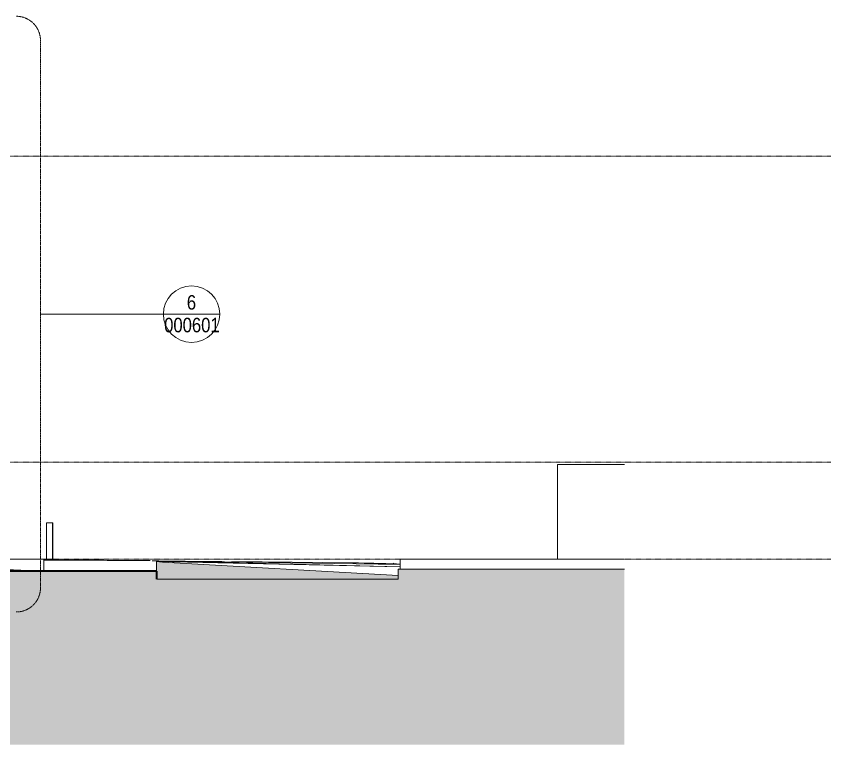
# Model space of a CAD drawing. Header units: millimetres. Extents: x 900982 to 1200730, y -305 to 27743.
# Drawn here: x 1022503 to 1042698, y 592 to 18668 of the extents above; entities that cross this region are included whole.
import ezdxf

# ---------------------------------------------------------------- set-up
doc = ezdxf.new("R2010")
doc.units = ezdxf.units.MM
doc.linetypes.add('AEC_Center', pattern=[24, 12, -4, 4, -4])
doc.linetypes.add('AEC_Double Dash', pattern=[39, 15, -4, 6, -4, 6, -4])
for name, color, linetype, lineweight in [('A-ANNO-SYMB', 150, 'Continuous', 5), ('A-DETL', 90, 'Continuous', 18), ('A-DETL-GENF', 92, 'Continuous', 5), ('A-FLOR', 192, 'Continuous', 5), ('A-FLOR-LEVL', 51, 'Continuous', 5), ('A-FLOR-PATT', 8, 'Continuous', 15), ('A-GENM', 13, 'Continuous', 5), ('C-TOPO', 7, 'Continuous', 5), ('Q-SPCQ', 91, 'Continuous', 5)]:
    doc.layers.add(name, color=color, linetype=linetype, lineweight=lineweight)
doc.styles.add('Arial Narrow_1', font='ARIALN.TTF', dxfattribs={"height": 360})

# ---------------------------------------------------------------- blocks, each defined once
blk = doc.blocks.new('Generic Models 3 - Generic Models 2-971299-SECTION - GRIDS 2A')
at = {"layer": 'A-GENM'}
for p, q in [((1035920, 7547), (1037582, 7547)), ((1035920, 5200), (1035920, 7547))]:
    blk.add_line(p, q, dxfattribs=at)
blk = doc.blocks.new('Bollard_Typical - 150mm Diameter - BOL001 _fixed_-1895789-SECTION - GRIDS 2A')
at = {"layer": 'Q-SPCQ', "lineweight": 18}
for p, q in [((1023252, 6100), (1023252, 5200)), ((1023402, 6100), (1023252, 6100)), ((1023402, 5200), (1023402, 6100)), ((1023402, 6100), (1023402, 6100)), ((1023252, 5200), (1023402, 5200)), ((1023402, 5200), (1023402, 5200))]:
    blk.add_line(p, q, dxfattribs=at)
blk = doc.blocks.new('Bollard_Typical - 150mm Diameter - BOL001 _fixed_-V108-SECTION - GRIDS 2A')
at = {"layer": 'Q-SPCQ', "lineweight": 18}
for p, q in [((1023404, 6100), (1023403, 6100)), ((1023404, 5200), (1023404, 6100)), ((1023403, 5200), (1023404, 5200))]:
    blk.add_line(p, q, dxfattribs=at)
blk = doc.blocks.new('Section - Type 1-207233-SECTION - GRIDS 2A')
at = {"layer": 'A-ANNO-SYMB'}
blk.add_line((1026151, 11277), (1027551, 11277), dxfattribs=at)
for start, end in [(0, 180), (180, 360)]:
    blk.add_arc((1026851, 11277), 700, start, end, dxfattribs=at)

msp = doc.modelspace()

# ---------------------------------------------------------------- hatches: boundary and pattern name
at = {"layer": 'A-DETL-GENF'}
h = msp.add_hatch(dxfattribs=at)
h.set_pattern_fill('FP_57', color=9, style=0, pattern_type=2)
h.set_pattern_definition([(135, (1021442.9, 8901.1), (-707.1068, 6e-14), [500, -500]), (135, (1021575.5, 9033.67), (-707.1068, 6e-14), [500, -500]), (135, (1021708.1, 9166.25), (-707.1068, 6e-14), [500, -500]), (45, (1021442.9, 8812.7), (0, 707.1068), [500, -500]), (45, (1021575.5, 8680.1), (0, 707.1068), [500, -500]), (45, (1021708.1, 8547.53), (0, 707.1068), [500, -500])])
h.paths.add_polyline_path([(906898, 592), (1037582, 592), (1037582, 4950), (1031974, 4950), (1031974, 4700), (1025986, 4701), (1025986, 4900), (1021830, 4900), (1021630, 4700), (1021630, 4500), (1019830, 4500), (1019829, 4701), (1019630, 4900), (1013430, 4900), (1013230, 4700), (1013230, 4500), (1011430, 4500), (1011429, 4701), (1011230, 4900), (1003030, 4900), (1002830, 4700), (1002830, 4500), (1001030, 4500), (1001029, 4701), (1000827, 4900), (992630, 4900), (992430, 4700), (992430, 4500), (990630, 4500), (990629, 4701), (990430, 4900), (982230, 4900), (982030, 4700), (982030, 4500), (980230, 4500), (980229, 4701), (980030, 4900), (971830, 4900), (971630, 4700), (971630, 4500), (969830, 4500), (969830, 4700), (969630, 4900), (961830, 4900), (961630, 4700), (961630, 4500), (959830, 4500), (959829, 4701), (959630, 4900), (951830, 4900), (951630, 4700), (951630, 4500), (949830, 4500), (949829, 4701), (949630, 4900), (941830, 4900), (941630, 4700), (941630, 4500), (939830, 4500), (939829, 4701), (939630, 4900), (931830, 4900), (931630, 4700), (931630, 4500), (929830, 4500), (929829, 4701), (929630, 4900), (921830, 4900), (921630, 4700), (921630, 4500), (919830, 4500), (919829, 4701), (919630, 4900), (911830, 4900), (911630, 4700), (911630, 4500), (909830, 4500), (909829, 4701), (909630, 4900), (906898, 4899), (906898, 3331)])
at = {"layer": 'A-FLOR-PATT', "lineweight": 5}
msp.add_hatch(color=256, dxfattribs=at).paths.add_polyline_path([(1026095, 4700), (1031974, 4701), (1031974, 4794), (1025984, 5136), (1025986, 4700), (1026039, 4700)])

# ---------------------------------------------------------------- linework, layer by layer
at = {"layer": 'A-ANNO-SYMB', "linetype": 'AEC_Double Dash'}
msp.add_line((1023103, 4486), (1023103, 18068), dxfattribs=at)
at = {"layer": 'A-ANNO-SYMB'}
msp.add_line((1023103, 11277), (1026151, 11277), dxfattribs=at)
at = {"layer": 'A-ANNO-SYMB', "linetype": 'AEC_Double Dash'}
for centre, start, end in [((1022503, 18068), 0, 90), ((1022503, 4486), 270, 0)]:
    msp.add_arc(centre, 600, start, end, dxfattribs=at)
at = {"layer": 'A-DETL', "lineweight": 35}
for p, q in [((1025986, 4900), (1022040, 4900)), ((1025986, 4700), (1025986, 4900))]:
    msp.add_line(p, q, dxfattribs=at)
at = {"layer": 'A-DETL', "lineweight": 5}
for p, q in [((1037582, 4950), (1031974, 4950)), ((1031974, 4950), (1031974, 4700)), ((1031974, 4700), (1025986, 4700))]:
    msp.add_line(p, q, dxfattribs=at)
at = {"layer": 'A-FLOR'}
for p, q in [((1023192, 5200), (1022040, 5200)), ((1023185, 5200), (1023185, 4900)), ((1023192, 5174), (1023192, 5200)), ((1025986, 5136), (1026027, 5155)), ((1025999, 5135), (1032021, 5005)), ((1032021, 5005), (1026027, 5155)), ((1026027, 5155), (1026039, 5155)), ((1032021, 5005), (1026039, 5155)), ((1026039, 5155), (1032021, 5065)), ((1027849, 5136), (1030850, 5105)), ((1032021, 5200), (1037582, 5200)), ((1032021, 4973), (1032021, 5200)), ((1032021, 4973), (1032016, 4950))]:
    msp.add_line(p, q, dxfattribs=at)
at = {"layer": 'A-FLOR', "lineweight": 15}
for p, q in [((1025984, 5136), (1025984, 4900)), ((1031974, 4794), (1026125, 5126))]:
    msp.add_line(p, q, dxfattribs=at)
at = {"layer": 'A-FLOR', "flags": 128}
msp.add_lwpolyline([(1025873, 5159), (1027516, 5139), (1027602, 5138)], dxfattribs=at)
at = {"layer": 'A-FLOR', "lineweight": 15, "flags": 128}
msp.add_lwpolyline([(1026125, 5126), (1026055, 5131), (1025984, 5136)], dxfattribs=at)
at = {"layer": 'A-FLOR'}
for points, knots in [([(1024673, 5168), (1024524, 5169), (1024084, 5171), (1023560, 5173), (1023196, 5174), (1023192, 5174)], [-0.5714286, -0.5714286, -0.5714286, -0.5714286, -0.5, -0.375, -0.3736793, -0.3736793, -0.3736793, -0.3736793]), ([(1025819, 5160), (1025751, 5161), (1025535, 5163), (1025136, 5166), (1024785, 5167), (1024673, 5168)], [-0.8285714, -0.8285714, -0.8285714, -0.8285714, -0.75, -0.625, -0.5714286, -0.5714286, -0.5714286, -0.5714286]), ([(1026039, 5155), (1026040, 5156), (1025993, 5158), (1025891, 5159), (1025873, 5159)], [-1, -1, -1, -1, -0.875, -0.8512294, -0.8512294, -0.8512294, -0.8512294]), ([(1030850, 5105), (1031243, 5098), (1031695, 5088), (1031953, 5077), (1032009, 5072), (1032021, 5071)], [-1, -1, -1, -1, -0.5, -0.25, -0.1457318, -0.1457318, -0.1457318, -0.1457318])]:
    msp.add_open_spline(points, degree=3, knots=knots, dxfattribs=at)
at = {"layer": 'A-FLOR-LEVL', "linetype": 'AEC_Center'}
for p, q in [((901782, 15200), (1042698, 15200)), ((901782, 7600), (1042698, 7600)), ((901782, 5200), (1042698, 5200))]:
    msp.add_line(p, q, dxfattribs=at)
at = {"layer": 'C-TOPO'}
for p, q in [((1031849, 5096), (1031861, 5086)), ((1022040, 4953), (1023185, 4900))]:
    msp.add_line(p, q, dxfattribs=at)

# ---------------------------------------------------------------- block references
at = {"layer": 'A-ANNO-SYMB'}
msp.add_blockref('Section - Type 1-207233-SECTION - GRIDS 2A', (0, 0), dxfattribs=at)
at = {"layer": 'A-GENM'}
msp.add_blockref('Generic Models 3 - Generic Models 2-971299-SECTION - GRIDS 2A', (0, 0), dxfattribs=at)
at = {"layer": 'Q-SPCQ'}
for name, p in [('Bollard_Typical - 150mm Diameter - BOL001 _fixed_-1895789-SECTION - GRIDS 2A', (0, 0)), ('Bollard_Typical - 150mm Diameter - BOL001 _fixed_-V108-SECTION - GRIDS 2A', (0, 0)), ('Bollard_Typical - 150mm Diameter - BOL001 _fixed_-V108-SECTION - GRIDS 2A', (2, 0)), ('Bollard_Typical - 150mm Diameter - BOL001 _fixed_-V108-SECTION - GRIDS 2A', (4, 0)), ('Bollard_Typical - 150mm Diameter - BOL001 _fixed_-V108-SECTION - GRIDS 2A', (5, 0)), ('Bollard_Typical - 150mm Diameter - BOL001 _fixed_-V108-SECTION - GRIDS 2A', (7, 0)), ('Bollard_Typical - 150mm Diameter - BOL001 _fixed_-V108-SECTION - GRIDS 2A', (7, 0))]:
    msp.add_blockref(name, p, dxfattribs=at)

# ---------------------------------------------------------------- texts
at = {"layer": 'A-ANNO-SYMB', "char_height": 360, "attachment_point": 1, "style": 'Arial Narrow_1'}
for s, insert, width in [('6', (1026732, 11749), 272.57), ('000601', (1026170, 11186), 1635.44)]:
    msp.add_mtext(s, dxfattribs=dict(at, insert=insert, width=width))

doc.saveas('drawing.dxf')
